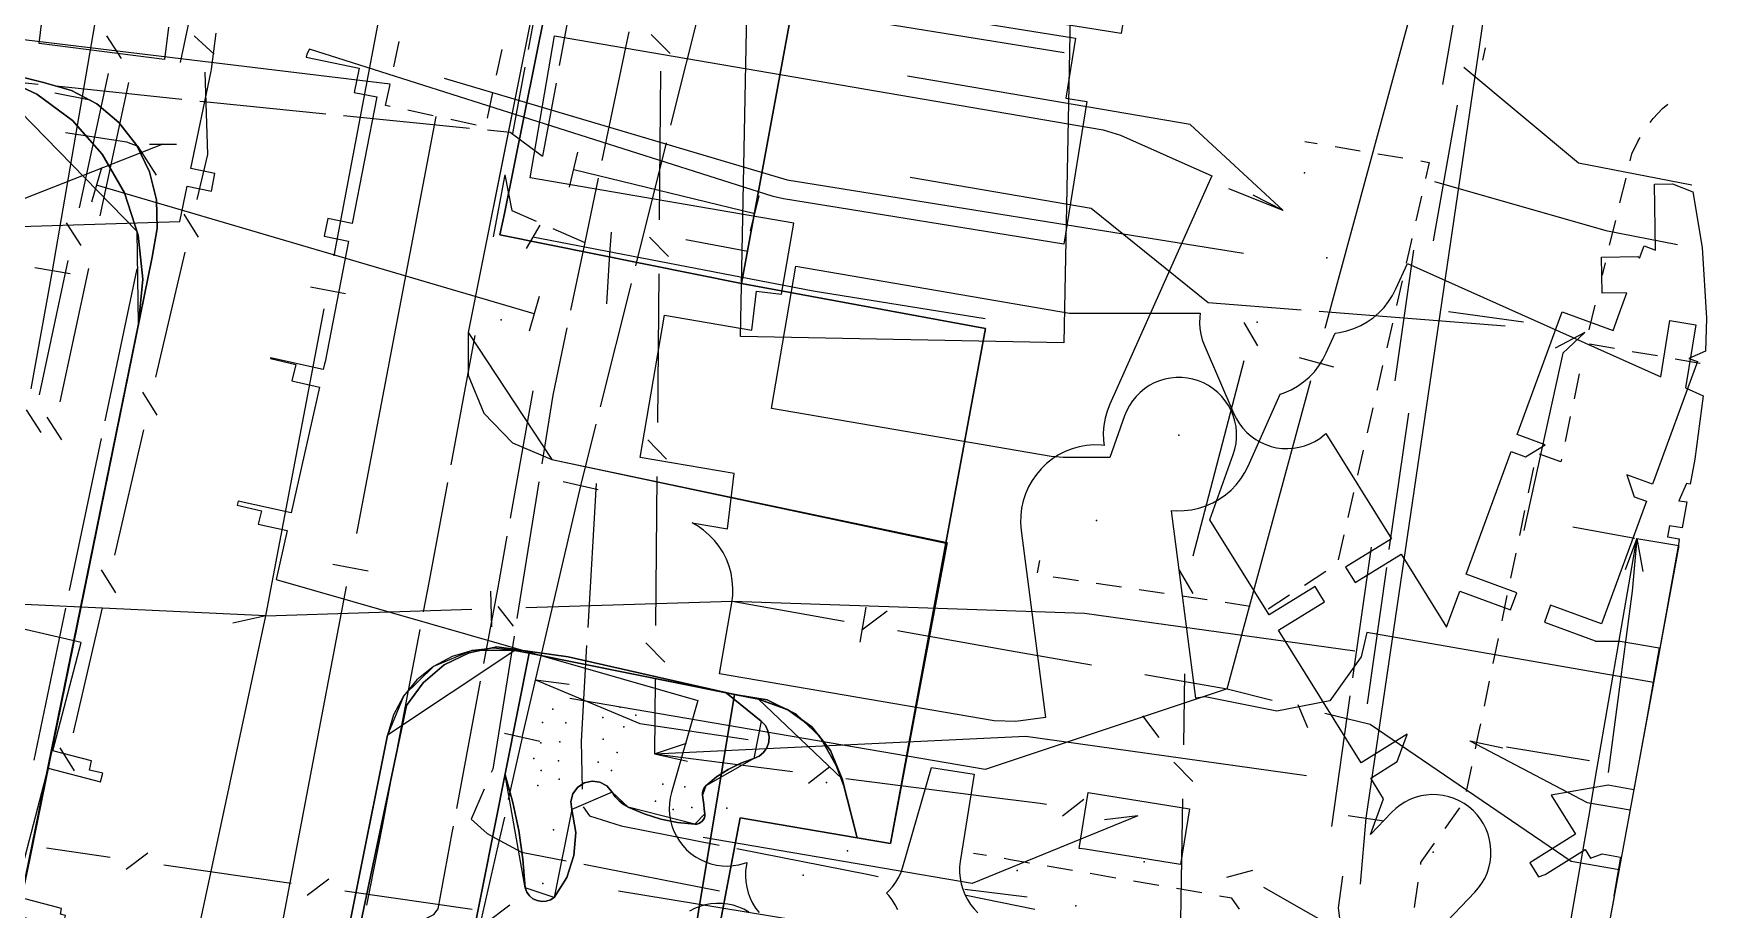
# Model space of a CAD drawing. Header units: metres. Extents: x 4550 to 4731, y 10605 to 11772.
# Drawn here: x 4602.27 to 4648.66, y 10725.32 to 10749.62 of the extents above; entities that cross this region are included whole.
import ezdxf

# ---------------------------------------------------------------- set-up
doc = ezdxf.new("R2010")
doc.units = ezdxf.units.M
for name, color, linetype in [('BOUNDARY', 7, 'Continuous'), ('BUILDING', 7, 'Continuous'), ('BUSH', 7, 'Continuous'), ('CURB', 7, 'Continuous'), ('ELECTR_CABLE', 7, 'Continuous'), ('ELECTR_CABLE_COMM', 7, 'Continuous'), ('GAS', 7, 'Continuous'), ('GRASS', 7, 'Continuous'), ('GROUND', 7, 'Continuous'), ('HEAT', 7, 'Continuous'), ('LAMP', 7, 'Continuous'), ('ROAD', 7, 'Continuous'), ('SEWER', 7, 'Continuous'), ('SIDEWALK_PATH', 7, 'Continuous'), ('TREE', 7, 'Continuous'), ('WATER_PIPELINE', 7, 'Continuous')]:
    doc.layers.add(name, color=color, linetype=linetype)

msp = doc.modelspace()

# ---------------------------------------------------------------- linework, layer by layer
at = {"layer": 'BOUNDARY'}
msp.add_lwpolyline([(4623.805, 10753.026), (4621.901, 10742.677), (4628.662, 10741.433), (4627.567, 10735.479), (4626.034, 10727.154), (4625.108, 10727.31), (4621.861, 10727.862), (4618.016, 10707.601), (4616.31, 10707.91), (4615.519, 10708.034), (4613, 10694.116), (4610.716, 10694.53), (4610.644, 10694.136), (4611.038, 10694.065), (4610.648, 10691.911), (4610.254, 10691.982), (4610.183, 10691.589), (4612.218, 10691.22), (4609.368, 10675.406)], dxfattribs=at)
at = {"layer": 'BUILDING'}
for points in [[(4632.063, 10803.821), (4630.836, 10741.033), (4621.872, 10741.208), (4623.099, 10803.996)], [(4644.099, 10720.367), (4644.461, 10722.473), (4644.512, 10722.768), (4645.23, 10726.932), (4645.275, 10727.196), (4645.394, 10727.886), (4645.622, 10729.207), (4646.586, 10734.808), (4646.725, 10735.614), (4647.891, 10735.415), (4647.236, 10731.859), (4645.704, 10723.534), (4645.26, 10721.643), (4644.634, 10719.803), (4643.833, 10718.033), (4643.631, 10717.681), (4643.853, 10718.982), (4643.86, 10718.981)]]:
    msp.add_lwpolyline(points, close=True, dxfattribs=at)
at = {"layer": 'BUSH'}
for p in [(4616.671, 10730.873), (4618.54, 10730.933), (4618.968, 10730.709), (4616.387, 10730.512), (4617.032, 10730.496), (4618.058, 10730.645), (4618.64, 10730.388), (4616.335, 10729.94), (4616.866, 10729.976), (4618.069, 10730.047), (4616.138, 10729.506), (4616.825, 10729.444), (4617.925, 10729.412), (4618.457, 10729.674), (4616.349, 10729.173), (4616.84, 10728.934), (4618.295, 10729.176), (4616.257, 10728.763), (4619.72, 10728.797), (4620.329, 10728.72), (4619.517, 10728.33), (4620.009, 10728.097), (4620.524, 10728.154), (4616.692, 10727.528), (4616.392, 10726.04)]:
    msp.add_point(p, dxfattribs=at)
at = {"layer": 'CURB'}
for points in [[(4616.708, 10753.25), (4614.318, 10741.321)], [(4642.459, 10748.876), (4642.528, 10749.219)], [(4605.147, 10744.123), (4600.793, 10748.579)], [(4647.1, 10747.146), (4647.181, 10747.254), (4647.442, 10747.533), (4647.585, 10747.658)], [(4637.518, 10746.62), (4637.865, 10746.562)], [(4638.358, 10746.479), (4639.053, 10746.362)], [(4646.546, 10746.086), (4646.592, 10746.275), (4646.754, 10746.622), (4646.821, 10746.733)], [(4639.546, 10746.279), (4640.241, 10746.162)], [(4640.734, 10746.079), (4640.973, 10746.038), (4640.87, 10745.589)], [(4646.259, 10744.914), (4646.427, 10745.6)], [(4640.758, 10745.101), (4640.6, 10744.415)], [(4645.973, 10743.742), (4646.141, 10744.428)], [(4605.181, 10741.566), (4605.147, 10744.123)], [(4640.488, 10743.927), (4640.405, 10743.564), (4640.33, 10743.241)], [(4645.771, 10742.913), (4645.855, 10743.256)], [(4640.218, 10742.753), (4640.06, 10742.067)], [(4645.401, 10741.397), (4645.569, 10742.084)], [(4605.181, 10741.566), (4603.212, 10731.932)], [(4639.948, 10741.58), (4639.791, 10740.893)], [(4614.318, 10741.321), (4616.637, 10737.797)], [(4646.108, 10740.876), (4645.411, 10740.996)], [(4647.297, 10740.672), (4646.6, 10740.791)], [(4648.486, 10740.467), (4647.79, 10740.587)], [(4639.679, 10740.406), (4639.527, 10739.745), (4639.521, 10739.719)], [(4645.132, 10740.177), (4644.986, 10739.484)], [(4639.409, 10739.232), (4639.251, 10738.545)], [(4644.883, 10738.995), (4644.737, 10738.301)], [(4616.637, 10737.797), (4627.567, 10735.479)], [(4639.139, 10738.058), (4638.981, 10737.371)], [(4644.634, 10737.812), (4644.618, 10737.732), (4644.028, 10737.945)], [(4643.86, 10737.575), (4643.716, 10736.881)], [(4638.869, 10736.884), (4638.711, 10736.197)], [(4643.614, 10736.391), (4643.471, 10735.698)], [(4638.599, 10735.71), (4638.441, 10735.023)], [(4630.106, 10734.654), (4630.17, 10735)], [(4643.369, 10735.208), (4643.225, 10734.514)], [(4631.242, 10734.437), (4630.817, 10734.5), (4630.545, 10734.54)], [(4638.101, 10734.695), (4637.511, 10734.31)], [(4632.434, 10734.259), (4632.046, 10734.317), (4631.737, 10734.363)], [(4633.625, 10734.082), (4632.928, 10734.186)], [(4634.816, 10733.905), (4634.12, 10734.008)], [(4637.093, 10734.036), (4636.506, 10733.653), (4636.502, 10733.654)], [(4643.124, 10734.025), (4642.98, 10733.331)], [(4636.008, 10733.727), (4635.311, 10733.831)], [(4642.879, 10732.841), (4642.735, 10732.147)], [(4615.611, 10732.507), (4612.08, 10730.155)], [(4612.136, 10712.955), (4616.016, 10732.426)], [(4615.611, 10732.507), (4616.016, 10732.426)], [(4616.016, 10732.426), (4622.375, 10731.152)], [(4603.212, 10731.932), (4602.411, 10728.013)], [(4642.633, 10731.658), (4642.49, 10730.964)], [(4621.462, 10731.341), (4622.45, 10730.541), (4622.243, 10729.509), (4620.911, 10728.751), (4620.819, 10728.491), (4620.883, 10727.979), (4620.607, 10727.688), (4618.76, 10728.158), (4618.31, 10728.578), (4617.195, 10728.098), (4616.708, 10725.658), (4615.904, 10725.922), (4615.346, 10729.057)], [(4622.375, 10731.152), (4624.694, 10728.946)], [(4642.388, 10730.474), (4642.337, 10730.229), (4642.312, 10730.105), (4642.244, 10729.781)], [(4611.295, 10726.233), (4612.08, 10730.155)], [(4624.694, 10728.946), (4625.108, 10727.31)], [(4642.143, 10729.291), (4641.999, 10728.597)], [(4602.411, 10728.013), (4594.894, 10691.23)], [(4641.81, 10728.146), (4641.4, 10727.568)], [(4641.11, 10727.161), (4640.77, 10726.682), (4640.733, 10726.63), (4640.725, 10726.573)], [(4628.69, 10726.818), (4628.338, 10726.879)], [(4629.885, 10726.61), (4629.359, 10726.702), (4629.182, 10726.732)], [(4631.08, 10726.403), (4630.378, 10726.525)], [(4601.286, 10676.281), (4611.295, 10726.233)], [(4632.276, 10726.195), (4631.573, 10726.317)], [(4633.471, 10725.987), (4632.768, 10726.109)], [(4640.652, 10726.078), (4640.549, 10725.377)], [(4634.666, 10725.78), (4633.963, 10725.902)], [(4635.711, 10725.335), (4635.499, 10725.635), (4635.159, 10725.694)]]:
    msp.add_lwpolyline(points, dxfattribs=at)
at = {"layer": 'ELECTR_CABLE'}
for points in [[(4602.795, 10743.032), (4605.251, 10757.335)], [(4616.718, 10752.835), (4616.206, 10750.351), (4615.986, 10749.172)], [(4617.604, 10752.775), (4616.849, 10748.725)], [(4607.08, 10752.364), (4606.333, 10748.809)], [(4619.945, 10747.071), (4620.8, 10750.489)], [(4642.462, 10750), (4639.217, 10727.854)], [(4641.655, 10750), (4641.336, 10748.197)], [(4618.777, 10749.662), (4618.688, 10749.223), (4618.031, 10746.093)], [(4598.916, 10748.618), (4601.503, 10748.306), (4602.398, 10748.212)], [(4615.894, 10748.681), (4615.552, 10746.844)], [(4641.93, 10748.684), (4645.106, 10746.031), (4648.253, 10745.417)], [(4602.86, 10747.969), (4603.84, 10747.773)], [(4602.896, 10748.16), (4606.383, 10747.794)], [(4616.757, 10748.233), (4616.38, 10746.208)], [(4606.881, 10747.742), (4607.174, 10747.711), (4610.37, 10747.391)], [(4641.742, 10747.626), (4641.076, 10743.862)], [(4610.867, 10747.342), (4614.356, 10746.993)], [(4614.854, 10746.943), (4615.484, 10746.88), (4616.38, 10746.208)], [(4605.856, 10746.542), (4597.269, 10743.171), (4592.866, 10743.789)], [(4605.676, 10745.684), (4605.174, 10746.478), (4604.857, 10746.597), (4603.158, 10746.858)], [(4605.481, 10746.542), (4606.231, 10746.542)], [(4618.969, 10743.168), (4619.824, 10746.586)], [(4617.132, 10745.353), (4617.366, 10746.325)], [(4604.158, 10745.893), (4603.876, 10744.933)], [(4615.338, 10745.697), (4615.017, 10743.977)], [(4615.338, 10745.697), (4615.535, 10744.703), (4616.21, 10744.408)], [(4617.249, 10745.839), (4622.269, 10744.627)], [(4617.929, 10745.604), (4617.555, 10743.82)], [(4634.838, 10742.144), (4631.596, 10744.762), (4626.581, 10745.622)], [(4616.15, 10741.843), (4604.017, 10745.413)], [(4622.152, 10744.141), (4622.386, 10745.113)], [(4641.114, 10745.513), (4645.865, 10744.147), (4647.854, 10743.759)], [(4616.308, 10744.298), (4615.926, 10743.652)], [(4616.668, 10744.208), (4617.555, 10743.82)], [(4616.117, 10743.975), (4623.886, 10742.48), (4628.661, 10741.712)], [(4617.555, 10743.82), (4617.161, 10741.942)], [(4618.283, 10744.108), (4618.243, 10743.513), (4618.161, 10742.116)], [(4622.079, 10743.569), (4620.358, 10743.888)], [(4640.53, 10743.607), (4640.015, 10739.982)], [(4602.208, 10739.761), (4602.795, 10743.032)], [(4603.288, 10742.947), (4602.302, 10743.117)], [(4605.131, 10743.087), (4604.247, 10738.871)], [(4616.291, 10742.323), (4616.009, 10741.363)], [(4617.992, 10739.266), (4618.847, 10742.683)], [(4637.418, 10741.94), (4634.838, 10742.144)], [(4643.077, 10741.494), (4637.916, 10741.901)], [(4641.503, 10741.907), (4643.582, 10741.614)], [(4617.058, 10741.452), (4616.666, 10739.584), (4616.36, 10737.678)], [(4614.505, 10741.236), (4613.837, 10737.653)], [(4645.29, 10741.319), (4644.674, 10740.75), (4643.595, 10735.828)], [(4645.29, 10741.319), (4644.46, 10740.891)], [(4615.493, 10736.17), (4616.122, 10739.705)], [(4640.393, 10739.088), (4639.855, 10735.304)], [(4617.443, 10737.072), (4617.871, 10738.781)], [(4604.144, 10738.382), (4603.26, 10734.166)], [(4616.281, 10737.185), (4615.673, 10733.394)], [(4617.93, 10736.959), (4616.956, 10737.185)], [(4613.745, 10737.162), (4613.236, 10734.433), (4613.073, 10733.58)], [(4615.818, 10730.091), (4617.443, 10737.072)], [(4617.869, 10737.132), (4617.635, 10733.146)], [(4644.954, 10735.933), (4646.676, 10735.623)], [(4614.758, 10732.147), (4615.151, 10734.247), (4615.406, 10735.678)], [(4639.359, 10735.367), (4638.843, 10731.743)], [(4646.725, 10735.614), (4646.601, 10734.154), (4645.928, 10729.125)], [(4646.725, 10735.614), (4646.4, 10734.739)], [(4646.725, 10735.614), (4646.898, 10734.696)], [(4639.784, 10734.809), (4639.246, 10731.024)], [(4603.157, 10733.677), (4602.273, 10729.461)], [(4612.979, 10733.089), (4612.293, 10729.51)], [(4615.594, 10732.901), (4615.003, 10729.215), (4614.961, 10729.117)], [(4617.606, 10732.647), (4617.45, 10729.987), (4617.479, 10728.66)], [(4614.007, 10728.126), (4614.667, 10731.655)], [(4616.191, 10731.693), (4619.086, 10730.477), (4622.088, 10730.032)], [(4616.191, 10731.693), (4617.118, 10731.575)], [(4638.773, 10731.248), (4638.258, 10727.623)], [(4616.305, 10729.978), (4615.331, 10730.204)], [(4615.818, 10730.091), (4615.435, 10728.369)], [(4612.199, 10729.019), (4611.942, 10727.677), (4611.808, 10726.976), (4611.498, 10725.443)], [(4614.764, 10728.658), (4614.408, 10727.827), (4614.844, 10727.43), (4615.079, 10727.303), (4615.796, 10726.915), (4617.035, 10726.672)], [(4617.513, 10728.168), (4617.688, 10727.924), (4618.56, 10727.646), (4621.285, 10727.108)], [(4638.722, 10727.926), (4639.712, 10727.782)], [(4612.565, 10724.577), (4612.574, 10724.704), (4612.892, 10724.942), (4613.367, 10725.18), (4613.486, 10725.338), (4613.88, 10727.446), (4613.915, 10727.635)], [(4615.326, 10727.881), (4615.194, 10727.289), (4614.545, 10724.44)], [(4639.217, 10727.854), (4639.055, 10726.025)], [(4621.775, 10727.011), (4625.381, 10726.298), (4625.691, 10726.233)], [(4617.526, 10726.576), (4621.293, 10725.839)], [(4638.567, 10726.25), (4638.443, 10725.372), (4638.494, 10725.008), (4639.834, 10724.596), (4640.498, 10724.392), (4640.736, 10723.984)], [(4634.776, 10717.362), (4627.65, 10724.326), (4618.493, 10725.831)], [(4629.821, 10725.661), (4628.09, 10725.876)], [(4628.134, 10725.724), (4630.036, 10725.331)]]:
    msp.add_lwpolyline(points, dxfattribs=at)
at = {"layer": 'ELECTR_CABLE_COMM'}
for points in [[(4604.706, 10748.921), (4604.299, 10749.55)], [(4607.274, 10749.037), (4606.727, 10749.55)], [(4619.395, 10749.591), (4619.921, 10749.057)], [(4603.546, 10744.782), (4604.345, 10748.502)], [(4606.811, 10745.014), (4607.1, 10746.26), (4607.025, 10748.544)], [(4619.652, 10748.574), (4619.616, 10744.45)], [(4636.92, 10744.707), (4634.344, 10747.089), (4626.501, 10748.433)], [(4604.117, 10744.562), (4604.911, 10748.259)], [(4636.92, 10744.707), (4635.415, 10745.303)], [(4636.92, 10744.707), (4636.089, 10745.134)], [(4603.592, 10743.734), (4603.185, 10744.363)], [(4606.839, 10743.966), (4606.443, 10744.602)], [(4619.347, 10743.967), (4619.873, 10743.433)], [(4602.432, 10739.595), (4603.231, 10743.315)], [(4605.665, 10740.082), (4606.471, 10743.553)], [(4603.007, 10739.398), (4603.802, 10743.095)], [(4619.604, 10742.95), (4619.568, 10738.826)], [(4636.214, 10740.951), (4635.835, 10741.597)], [(4634.423, 10735.134), (4635.835, 10740.548)], [(4605.693, 10739.033), (4605.297, 10739.669)], [(4602.478, 10738.547), (4602.071, 10739.176)], [(4603.053, 10738.35), (4602.647, 10738.979)], [(4604.519, 10735.149), (4605.325, 10738.621)], [(4619.299, 10738.343), (4619.825, 10737.809)], [(4619.556, 10737.326), (4619.52, 10733.202)], [(4604.547, 10734.101), (4604.151, 10734.737)], [(4634.423, 10734.085), (4634.044, 10734.731)], [(4603.373, 10730.217), (4604.179, 10733.688)], [(4619.251, 10732.719), (4619.777, 10732.185)], [(4619.508, 10731.702), (4619.49, 10729.64)], [(4634.163, 10729.892), (4634.195, 10731.855)], [(4633.478, 10730.095), (4633.03, 10730.695)], [(4603.401, 10729.168), (4603.005, 10729.804)], [(4619.49, 10729.64), (4629.783, 10730.13), (4637.572, 10729.038)], [(4619.49, 10729.64), (4620.377, 10729.933)], [(4619.49, 10729.64), (4623.311, 10729.15)], [(4619.49, 10729.64), (4620.401, 10729.433)], [(4634.411, 10728.873), (4633.89, 10729.412)], [(4623.758, 10728.825), (4624.351, 10729.284)], [(4624.798, 10728.959), (4628.619, 10728.469)], [(4628.619, 10728.469), (4630.178, 10728.269), (4630.355, 10728.246)], [(4630.802, 10727.922), (4631.395, 10728.38)], [(4634.072, 10724.466), (4634.138, 10728.392)], [(4632.895, 10727.921), (4628.3, 10726.041), (4620.842, 10727.318)], [(4632.895, 10727.921), (4631.967, 10727.811)], [(4604.397, 10726.766), (4602.63, 10727.02)], [(4605.44, 10726.884), (4604.84, 10726.435)], [(4609.417, 10726.044), (4605.882, 10726.552)], [(4610.459, 10726.162), (4609.859, 10725.713)], [(4635.359, 10726.215), (4636.082, 10726.413)], [(4614.436, 10725.322), (4610.901, 10725.83)], [(4636.373, 10725.943), (4639.002, 10724.448), (4640.714, 10723.46)], [(4615.478, 10725.44), (4614.878, 10724.991)]]:
    msp.add_lwpolyline(points, dxfattribs=at)
at = {"layer": 'GAS'}
for points in [[(4633.064, 10753.561), (4632.428, 10749.612), (4624.579, 10750.875)], [(4623.548, 10750.711), (4631.16, 10749.487), (4630.891, 10747.818), (4631.477, 10747.724), (4630.841, 10743.775), (4623.069, 10745.025), (4622.782, 10745.093), (4609.925, 10749.176), (4609.846, 10749.04), (4609.83, 10748.96), (4611.298, 10748.653), (4611.157, 10747.979), (4611.789, 10747.856), (4611.103, 10744.348), (4610.427, 10744.48), (4610.324, 10743.99), (4611.007, 10743.857), (4610.353, 10740.507), (4610.341, 10740.45), (4610.305, 10740.293), (4608.842, 10740.624), (4608.838, 10740.606), (4609.542, 10740.44), (4609.433, 10739.978), (4610.195, 10739.806), (4609.409, 10736.319), (4607.945, 10736.649), (4607.919, 10736.534), (4608.586, 10736.377), (4608.5, 10736.012), (4609.299, 10735.831), (4608.993, 10734.476), (4620.688, 10731.114), (4619.956, 10728.57), (4619.921, 10728.417), (4619.9, 10728.261), (4619.894, 10728.104), (4619.904, 10727.947), (4619.93, 10727.793), (4619.97, 10727.641), (4620.025, 10727.494), (4620.094, 10727.353), (4620.177, 10727.219), (4620.272, 10727.095), (4620.379, 10726.98), (4620.497, 10726.876), (4620.625, 10726.784), (4620.761, 10726.706), (4620.904, 10726.641), (4621.052, 10726.59), (4621.205, 10726.554), (4621.361, 10726.533), (4621.518, 10726.528), (4621.674, 10726.538), (4621.829, 10726.563), (4621.981, 10726.603), (4622.053, 10726.63), (4622.037, 10726.561), (4622.016, 10726.405), (4622.01, 10726.248), (4622.02, 10726.091), (4622.046, 10725.937), (4622.086, 10725.785), (4622.141, 10725.638), (4622.21, 10725.497), (4622.293, 10725.363), (4622.388, 10725.239)], [(4606.014, 10749.794), (4605.899, 10748.89), (4602.423, 10749.335), (4602.54, 10750.252)], [(4600.713, 10744.221), (4606.324, 10744.399), (4606.529, 10745.385), (4607.203, 10745.244), (4607.299, 10745.735), (4606.632, 10745.874), (4607.194, 10748.567), (4607.202, 10748.629), (4607.333, 10749.62)], [(4640.333, 10723.81), (4642.239, 10725.803), (4642.341, 10725.921), (4642.432, 10726.05), (4642.51, 10726.186), (4642.574, 10726.33), (4642.623, 10726.479), (4642.658, 10726.632), (4642.678, 10726.787), (4642.682, 10726.944), (4642.671, 10727.101), (4642.644, 10727.256), (4642.602, 10727.407), (4642.546, 10727.554), (4642.476, 10727.694), (4642.392, 10727.827), (4642.296, 10727.951), (4642.188, 10728.065), (4642.069, 10728.168), (4641.941, 10728.258), (4641.805, 10728.336), (4641.661, 10728.4), (4641.512, 10728.45), (4641.359, 10728.484), (4641.203, 10728.504), (4641.046, 10728.508), (4640.89, 10728.497), (4640.735, 10728.47), (4640.584, 10728.429), (4640.437, 10728.373), (4640.297, 10728.302), (4640.164, 10728.219), (4640.04, 10728.122), (4639.926, 10728.014), (4639.344, 10727.406), (4639.705, 10728.391), (4639.347, 10728.967), (4640.085, 10729.427), (4640.36, 10730.176), (4640.356, 10730.184), (4639.082, 10729.391), (4636.795, 10733.065), (4638.069, 10733.858), (4637.804, 10734.282), (4636.531, 10733.489), (4634.889, 10736.126), (4635.538, 10737.939), (4635.583, 10738.089), (4635.614, 10738.243), (4635.629, 10738.399), (4635.629, 10738.556), (4635.614, 10738.713), (4635.583, 10738.867), (4635.538, 10739.017), (4635.477, 10739.162), (4635.403, 10739.3), (4635.316, 10739.431), (4635.217, 10739.552), (4635.105, 10739.663), (4634.984, 10739.763), (4634.854, 10739.85), (4634.715, 10739.924), (4634.57, 10739.984), (4634.42, 10740.03), (4634.266, 10740.06), (4634.109, 10740.076), (4633.952, 10740.076), (4633.796, 10740.06), (4633.642, 10740.03), (4633.492, 10739.984), (4633.347, 10739.924), (4633.208, 10739.85), (4633.078, 10739.762), (4632.956, 10739.663), (4632.845, 10739.552), (4632.746, 10739.43), (4632.659, 10739.3), (4632.585, 10739.161), (4632.525, 10739.016), (4632.111, 10737.858), (4630.824, 10737.858), (4630.485, 10737.887), (4622.731, 10739.216), (4623.406, 10743.158), (4630.993, 10741.859), (4634.621, 10741.86), (4634.606, 10741.745), (4634.6, 10741.588), (4634.611, 10741.431), (4634.636, 10741.276), (4634.676, 10741.124), (4634.732, 10740.977), (4635.557, 10739.068), (4635.627, 10738.927), (4635.71, 10738.793), (4635.805, 10738.669), (4635.912, 10738.554), (4636.03, 10738.45), (4636.158, 10738.359), (4636.294, 10738.28), (4636.437, 10738.215), (4636.585, 10738.165), (4636.738, 10738.129), (4636.894, 10738.108), (4637.051, 10738.103), (4637.207, 10738.113), (4637.362, 10738.139), (4637.514, 10738.179), (4637.661, 10738.234), (4637.802, 10738.304), (4637.935, 10738.386), (4638.06, 10738.482), (4638.107, 10738.526), (4639.927, 10735.603), (4638.653, 10734.811), (4638.918, 10734.386), (4640.191, 10735.179), (4641.452, 10733.153), (4641.819, 10734.151), (4643.227, 10733.634), (4643.399, 10734.103), (4641.991, 10734.62), (4643.239, 10738.021), (4643.644, 10737.873), (4644.189, 10738.205), (4643.411, 10738.491), (4644.659, 10741.892), (4646.067, 10741.376), (4646.247, 10741.865), (4646.453, 10742.426), (4645.767, 10742.415), (4645.751, 10743.415), (4646.751, 10743.431), (4646.803, 10743.381), (4646.928, 10743.723), (4647.248, 10743.605), (4647.218, 10745.439), (4647.718, 10745.447), (4648.284, 10745.223), (4648.536, 10743.677), (4648.66, 10741.719), (4648.628, 10740.807), (4648.165, 10740.606), (4648.414, 10740.515), (4647.166, 10737.113), (4646.447, 10737.377), (4646.654, 10736.769), (4646.994, 10736.644), (4645.746, 10733.242), (4644.338, 10733.759), (4644.166, 10733.29), (4645.574, 10732.773), (4645.57, 10732.762), (4645.59, 10732.766), (4646.268, 10732.766), (4647.344, 10732.582), (4647.017, 10730.671), (4646.644, 10728.643), (4645.932, 10728.766), (4644.353, 10728.493), (4645.029, 10727.407), (4643.756, 10726.614), (4643.999, 10726.224), (4644.181, 10726.29), (4645.294, 10726.982), (4645.441, 10726.745), (4645.762, 10726.862), (4646.275, 10726.774), (4646.091, 10725.701), (4646.1, 10725.687), (4645.944, 10724.838)], [(4601.62, 10725.204), (4602.785, 10724.899), (4602.881, 10724.91), (4602.885, 10724.873), (4603.071, 10724.824), (4603.159, 10725.159), (4603.013, 10725.189), (4603.045, 10725.348), (4601.747, 10725.688), (4602.678, 10729.243), (4604.129, 10728.863), (4604.193, 10729.107), (4603.821, 10729.182), (4603.874, 10729.446), (4602.804, 10729.726), (4603.588, 10732.722), (4598, 10734.018)], [(4626.235, 10725.313), (4626.165, 10725.453), (4626.082, 10725.586), (4625.986, 10725.71), (4625.922, 10725.777), (4625.986, 10725.837), (4626.09, 10725.955), (4626.181, 10726.082), (4626.26, 10726.218), (4626.325, 10726.361), (4626.376, 10726.509), (4627.168, 10729.264), (4628.356, 10729.072), (4627.968, 10726.657), (4627.95, 10726.501), (4627.948, 10726.344), (4627.962, 10726.187), (4627.99, 10726.033), (4628.034, 10725.882), (4628.092, 10725.736), (4628.165, 10725.597), (4628.25, 10725.465), (4628.348, 10725.343), (4628.458, 10725.23)], [(4622.103, 10725.251), (4621.966, 10725.328), (4621.822, 10725.39), (4621.672, 10725.439), (4621.519, 10725.472), (4621.363, 10725.49), (4621.206, 10725.493), (4621.049, 10725.48), (4620.895, 10725.452), (4620.744, 10725.409), (4620.598, 10725.352), (4620.458, 10725.28)]]:
    msp.add_lwpolyline(points, dxfattribs=at)
msp.add_lwpolyline([(4634.325, 10728.112), (4634.078, 10726.573), (4631.427, 10726.999), (4631.271, 10727.017), (4631.267, 10727.017), (4631.516, 10728.564)], close=True, dxfattribs=at)
at = {"layer": 'GRASS'}
for points in [[(4621.705, 10731.286), (4616.016, 10732.426), (4612.136, 10712.955), (4612.116, 10712.757), (4612.136, 10712.562), (4612.194, 10712.373), (4612.289, 10712.198), (4612.416, 10712.046), (4612.57, 10711.922), (4612.745, 10711.832), (4612.936, 10711.776), (4615.864, 10711.239), (4617.79, 10721.634), (4620.04, 10721.254)], [(4618.31, 10728.578), (4618.164, 10728.749), (4617.973, 10728.853), (4617.758, 10728.884), (4617.539, 10728.834), (4617.352, 10728.709), (4617.227, 10728.532), (4617.171, 10728.321), (4617.195, 10728.098), (4617.303, 10727.457), (4617.254, 10726.818), (4617.054, 10726.208), (4616.708, 10725.658), (4616.601, 10725.59), (4616.482, 10725.551), (4616.357, 10725.544), (4616.233, 10725.568), (4616.118, 10725.622), (4616.023, 10725.703), (4615.95, 10725.804), (4615.904, 10725.922), (4615.84, 10726.719), (4615.725, 10727.509), (4615.56, 10728.29), (4615.345, 10729.059), (4616.016, 10732.426), (4621.472, 10731.333), (4622.45, 10730.541), (4622.562, 10730.422), (4622.635, 10730.281), (4622.669, 10730.124), (4622.659, 10729.962), (4622.606, 10729.809), (4622.515, 10729.677), (4622.392, 10729.575), (4622.243, 10729.509), (4621.879, 10729.378), (4621.533, 10729.207), (4621.209, 10728.997), (4620.911, 10728.751), (4620.864, 10728.696), (4620.833, 10728.632), (4620.818, 10728.563), (4620.819, 10728.491), (4620.837, 10728.363), (4620.854, 10728.236), (4620.869, 10728.107), (4620.883, 10727.979), (4620.882, 10727.922), (4620.87, 10727.867), (4620.846, 10727.816), (4620.811, 10727.77), (4620.768, 10727.734), (4620.718, 10727.707), (4620.664, 10727.692), (4620.607, 10727.688), (4620.129, 10727.734), (4619.66, 10727.829), (4619.202, 10727.971), (4618.76, 10728.158), (4618.625, 10728.237), (4618.504, 10728.335), (4618.398, 10728.449)], [(4621.861, 10727.862), (4625.108, 10727.31), (4624.734, 10728.75), (4624.524, 10729.313), (4624.075, 10730.117), (4623.421, 10730.738), (4622.614, 10731.139), (4621.705, 10731.286), (4620.04, 10721.254), (4617.79, 10721.634), (4615.868, 10711.261), (4618.612, 10710.74)]]:
    msp.add_lwpolyline(points, close=True, dxfattribs=at)
msp.add_lwpolyline([(4612.136, 10712.955), (4615.345, 10729.059), (4615.56, 10728.29), (4615.725, 10727.509), (4615.84, 10726.719), (4615.904, 10725.922), (4615.95, 10725.804), (4616.023, 10725.703), (4616.118, 10725.622), (4616.233, 10725.568), (4616.357, 10725.544), (4616.482, 10725.551), (4616.601, 10725.59), (4616.708, 10725.658), (4617.054, 10726.208), (4617.254, 10726.818), (4617.303, 10727.457), (4617.195, 10728.098), (4617.171, 10728.321), (4617.227, 10728.532), (4617.352, 10728.709), (4617.539, 10728.834), (4617.758, 10728.884), (4617.973, 10728.853), (4618.164, 10728.749), (4618.31, 10728.578), (4618.398, 10728.449), (4618.504, 10728.335), (4618.625, 10728.237), (4618.76, 10728.158), (4619.202, 10727.971), (4619.66, 10727.829), (4620.129, 10727.734), (4620.607, 10727.688), (4620.664, 10727.692), (4620.718, 10727.707), (4620.768, 10727.734), (4620.811, 10727.77), (4620.846, 10727.816), (4620.87, 10727.867), (4620.882, 10727.922), (4620.883, 10727.979), (4620.869, 10728.107), (4620.854, 10728.236), (4620.837, 10728.363), (4620.819, 10728.491), (4620.818, 10728.563), (4620.833, 10728.632), (4620.864, 10728.696), (4620.911, 10728.751), (4621.209, 10728.997), (4621.533, 10729.207), (4621.879, 10729.378), (4622.243, 10729.509), (4622.392, 10729.575), (4622.515, 10729.677), (4622.606, 10729.809), (4622.659, 10729.962), (4622.669, 10730.124), (4622.635, 10730.281), (4622.562, 10730.422), (4622.45, 10730.541), (4621.472, 10731.333), (4622.375, 10731.152), (4623.176, 10730.869), (4623.854, 10730.384), (4624.372, 10729.731), (4624.694, 10728.946), (4625.108, 10727.31), (4621.861, 10727.862), (4618.611, 10710.735)], dxfattribs=at)
at = {"layer": 'GROUND'}
msp.add_lwpolyline([(4621.861, 10727.862), (4618.612, 10710.74), (4615.868, 10711.261), (4617.79, 10721.634), (4620.04, 10721.254), (4621.705, 10731.286), (4622.375, 10731.152), (4623.114, 10730.891), (4623.217, 10730.84), (4623.612, 10730.557), (4624.036, 10730.154), (4624.098, 10730.077), (4624.524, 10729.313), (4624.734, 10728.75), (4625.108, 10727.31)], close=True, dxfattribs=at)
at = {"layer": 'HEAT'}
for points in [[(4623.349, 10744.356), (4616.043, 10745.608), (4616.718, 10749.55), (4631.927, 10746.945), (4632.406, 10746.799), (4634.945, 10745.663), (4632.114, 10739.335), (4632.039, 10739.143), (4631.984, 10738.945), (4631.948, 10738.742), (4631.932, 10738.536), (4631.936, 10738.33), (4631.953, 10738.193), (4631.881, 10738.202), (4631.675, 10738.206), (4631.47, 10738.189), (4631.267, 10738.152), (4631.069, 10738.096), (4630.877, 10738.021), (4630.693, 10737.927), (4630.52, 10737.816), (4630.358, 10737.688), (4630.21, 10737.545), (4630.076, 10737.388), (4629.959, 10737.219), (4629.858, 10737.039), (4629.776, 10736.85), (4629.713, 10736.654), (4629.669, 10736.452), (4629.645, 10736.247), (4629.641, 10736.041), (4629.658, 10735.836), (4630.332, 10730.646), (4629.503, 10730.539), (4628.907, 10730.551), (4621.295, 10731.854), (4621.633, 10733.826), (4621.657, 10734.03), (4621.662, 10734.236), (4621.646, 10734.442), (4621.611, 10734.645), (4621.555, 10734.843), (4621.481, 10735.035), (4621.388, 10735.219), (4621.277, 10735.393), (4621.15, 10735.555), (4621.008, 10735.704), (4620.851, 10735.839), (4620.682, 10735.957), (4620.528, 10736.044), (4621.51, 10735.876), (4621.698, 10737.411), (4619.088, 10737.858), (4619.763, 10741.801), (4622.184, 10741.386), (4622.316, 10742.471), (4623.011, 10742.386)], [(4647.389, 10740.097), (4647.646, 10741.656), (4648.367, 10741.537), (4648.079, 10739.788), (4648.567, 10739.57), (4648.331, 10737.812), (4648.203, 10737.115), (4648.107, 10737.131), (4647.896, 10736.659), (4648.113, 10736.623), (4647.98, 10735.904), (4647.629, 10735.962), (4647.578, 10735.656), (4647.9, 10735.601), (4647.891, 10735.552), (4647.898, 10735.551), (4647.582, 10733.749), (4647.563, 10733.637), (4647.236, 10731.859), (4647.19, 10731.614), (4639.244, 10733.005), (4639.083, 10732.325), (4638.218, 10731.105), (4636.749, 10730.826), (4634.753, 10731.221), (4634.497, 10731.187), (4633.823, 10736.377), (4633.82, 10736.39), (4633.973, 10736.378), (4634.179, 10736.383), (4634.383, 10736.407), (4634.584, 10736.452), (4634.78, 10736.516), (4634.969, 10736.599), (4635.149, 10736.7), (4635.318, 10736.818), (4635.474, 10736.952), (4635.617, 10737.101), (4635.744, 10737.263), (4635.855, 10737.436), (4635.948, 10737.62), (4636.841, 10739.615), (4636.949, 10739.651), (4637.138, 10739.734), (4637.318, 10739.835), (4637.487, 10739.953), (4637.643, 10740.087), (4637.786, 10740.236), (4637.913, 10740.398), (4638.024, 10740.571), (4638.117, 10740.755), (4638.364, 10741.308), (4638.484, 10741.322), (4638.685, 10741.367), (4638.881, 10741.431), (4639.07, 10741.514), (4639.25, 10741.615), (4639.419, 10741.733), (4639.575, 10741.867), (4639.718, 10742.016), (4639.845, 10742.178), (4639.956, 10742.351), (4640.049, 10742.535), (4640.364, 10743.239)]]:
    msp.add_lwpolyline(points, close=True, dxfattribs=at)
at = {"layer": 'LAMP'}
for p in [(4615.238, 10741.673), (4633.064, 10726.644)]:
    msp.add_point(p, dxfattribs=at)
at = {"layer": 'ROAD'}
for points in [[(4622.644, 10782.875), (4614.318, 10741.321), (4614.318, 10740.138), (4614.753, 10739.082), (4615.551, 10738.264), (4616.637, 10737.797), (4627.6, 10735.5), (4626.034, 10727.154), (4625.108, 10727.31), (4624.694, 10728.946), (4624.372, 10729.731), (4623.854, 10730.384), (4623.176, 10730.869), (4622.375, 10731.152), (4615.611, 10732.507), (4615.023, 10732.565), (4614.441, 10732.509), (4613.88, 10732.34), (4613.359, 10732.062), (4612.902, 10731.688), (4612.53, 10731.236), (4612.253, 10730.72), (4612.08, 10730.155), (4600.71, 10673.406)], [(4600.544, 10672.347), (4608.879, 10713.244), (4612.611, 10730.977), (4613.069, 10731.609), (4613.658, 10732.105), (4614.349, 10732.444), (4615.112, 10732.608), (4617.093, 10732.329), (4621.705, 10731.286), (4622.614, 10731.139), (4623.421, 10730.738), (4624.075, 10730.117), (4624.524, 10729.313), (4624.734, 10728.75), (4625.108, 10727.31), (4626.034, 10727.154), (4627.567, 10735.479), (4628.662, 10741.433), (4621.901, 10742.677), (4615.198, 10744.029), (4615.325, 10744.622), (4619.289, 10764.281)], [(4582.659, 10631.366), (4594.534, 10689.473), (4594.339, 10689.674), (4594.21, 10689.916), (4594.15, 10690.184), (4594.168, 10690.463), (4594.261, 10690.727), (4594.421, 10690.95), (4594.636, 10691.122), (4594.894, 10691.23), (4605.181, 10741.566), (4605.302, 10742.802), (4605.169, 10744.025), (4604.79, 10745.194), (4604.173, 10746.272), (4603.347, 10747.2), (4602.358, 10747.931), (4601.242, 10748.445), (4600.031, 10748.723), (4598.336, 10748.921), (4599.039, 10755.046)], [(4599.038, 10755.044), (4598.336, 10748.927), (4599.581, 10748.777), (4601.366, 10748.55), (4602.542, 10748.259), (4603.318, 10748.036), (4604.023, 10747.66), (4604.635, 10747.146), (4605.131, 10746.509), (4605.484, 10745.782), (4605.675, 10745.006), (4605.701, 10744.207), (4605.558, 10743.412), (4602.155, 10726.694), (4598.8, 10710.817), (4594.745, 10690.917), (4594.408, 10690.986), (4594.177, 10689.93), (4594.569, 10689.849), (4592.296, 10678.677)]]:
    msp.add_lwpolyline(points, dxfattribs=at)
at = {"layer": 'SEWER'}
for points in [[(4610.604, 10743.45), (4612.218, 10751.957)], [(4612.218, 10751.957), (4623.387, 10750.29), (4630.846, 10749.09)], [(4638.085, 10741.444), (4640.412, 10750)], [(4609.947, 10742.586), (4610.92, 10742.401)], [(4608.71, 10733.47), (4610.324, 10741.977)], [(4637.363, 10740.633), (4638.318, 10740.373)], [(4635.364, 10731.44), (4637.691, 10739.996)], [(4608.71, 10733.47), (4594.127, 10734.152), (4586.681, 10735.196)], [(4614.937, 10734.15), (4614.968, 10733.16)], [(4608.71, 10733.47), (4614.424, 10733.649)], [(4615.141, 10733.721), (4615.568, 10733.179)], [(4615.924, 10733.697), (4621.638, 10733.876)], [(4621.638, 10733.876), (4624.746, 10733.322)], [(4621.638, 10733.876), (4631.415, 10733.543), (4638.911, 10732.492)], [(4625.351, 10733.706), (4625.178, 10732.731)], [(4625.24, 10733.078), (4625.943, 10733.601)], [(4604.729, 10714.851), (4608.71, 10733.47)], [(4608.71, 10733.47), (4607.799, 10733.262)], [(4626.223, 10733.059), (4629.331, 10732.505)], [(4629.331, 10732.505), (4631.609, 10732.103)], [(4633.086, 10731.842), (4635.364, 10731.44)], [(4635.364, 10731.44), (4628.655, 10729.2), (4617.144, 10731.172)], [(4635.364, 10731.44), (4636.619, 10731.13)], [(4637.328, 10731.004), (4637.593, 10730.367)], [(4638.075, 10730.769), (4639.33, 10730.459)], [(4639.33, 10730.459), (4644.905, 10726.661), (4646.238, 10726.433)], [(4642.1, 10730.002), (4645.354, 10728.292), (4646.542, 10728.089)], [(4642.1, 10730.002), (4643.013, 10729.805)], [(4643.111, 10729.835), (4645.412, 10729.455)]]:
    msp.add_lwpolyline(points, dxfattribs=at)
at = {"layer": 'SIDEWALK_PATH'}
for points in [[(4632.725, 10807.417), (4633.78, 10807.223), (4635.463, 10816.369), (4628.464, 10817.565), (4625.854, 10801.931), (4623.53, 10787.992), (4622.644, 10782.875), (4619.289, 10764.281), (4615.325, 10744.622), (4615.198, 10744.029), (4621.901, 10742.677), (4623.805, 10753.026), (4622.75, 10753.22)], [(4632.725, 10807.417), (4633.78, 10807.223), (4635.463, 10816.369), (4635.369, 10816.386), (4631.416, 10817.046), (4630.226, 10817.005), (4629.18, 10816.529), (4628.389, 10815.695), (4627.964, 10814.583), (4622.644, 10782.875), (4614.318, 10741.321), (4614.318, 10740.138), (4614.753, 10739.082), (4615.551, 10738.264), (4616.637, 10737.797), (4627.567, 10735.479), (4628.662, 10741.433), (4621.901, 10742.677), (4623.805, 10753.026), (4622.75, 10753.22)]]:
    msp.add_lwpolyline(points, close=True, dxfattribs=at)
for points in [[(4601.242, 10748.445), (4602.358, 10747.931), (4603.347, 10747.2), (4604.173, 10746.272), (4604.79, 10745.194), (4605.169, 10744.025), (4605.302, 10742.802), (4605.181, 10741.566), (4594.894, 10691.23)], [(4602.155, 10726.694), (4605.558, 10743.412), (4605.701, 10744.207), (4605.675, 10745.006), (4605.484, 10745.782), (4605.131, 10746.509), (4604.635, 10747.146), (4604.023, 10747.66), (4603.318, 10748.036), (4602.542, 10748.259), (4601.366, 10748.55)], [(4620.04, 10721.254), (4621.705, 10731.286), (4617.093, 10732.329), (4615.112, 10732.608), (4614.349, 10732.444), (4613.658, 10732.105), (4613.069, 10731.609), (4612.611, 10730.977), (4608.879, 10713.244)], [(4612.136, 10712.955), (4616.016, 10732.426), (4615.611, 10732.507), (4614.42, 10732.505), (4613.359, 10732.062), (4612.541, 10731.253), (4612.08, 10730.155), (4600.71, 10673.406)]]:
    msp.add_lwpolyline(points, dxfattribs=at)
at = {"layer": 'TREE'}
for p in [(4637.509, 10745.747), (4638.132, 10743.392), (4636.2, 10741.613), (4634.031, 10738.478), (4631.74, 10736.106), (4624.255, 10728.848), (4621.494, 10728.128), (4624.838, 10726.951), (4641.083, 10726.909), (4623.61, 10726.272), (4629.547, 10726.403), (4631.173, 10725.42)]:
    msp.add_point(p, dxfattribs=at)
at = {"layer": 'WATER_PIPELINE'}
for points in [[(4587.014, 10751.27), (4612.158, 10748.22)], [(4612.259, 10748.686), (4612.412, 10749.393)], [(4615.255, 10749.169), (4615.102, 10748.462)], [(4613.653, 10748.372), (4623.163, 10745.558), (4635.825, 10743.521)], [(4612.157, 10747.591), (4612.029, 10747.619), (4612.154, 10748.198)], [(4614.997, 10747.974), (4614.844, 10747.267)], [(4613.352, 10747.333), (4612.645, 10747.486)], [(4611.233, 10735.749), (4613.435, 10747.315)], [(4614.547, 10747.075), (4613.841, 10747.228)], [(4610.565, 10734.901), (4611.545, 10734.715)], [(4608.75, 10722.71), (4610.952, 10734.276)]]:
    msp.add_lwpolyline(points, dxfattribs=at)

doc.saveas('drawing.dxf')
